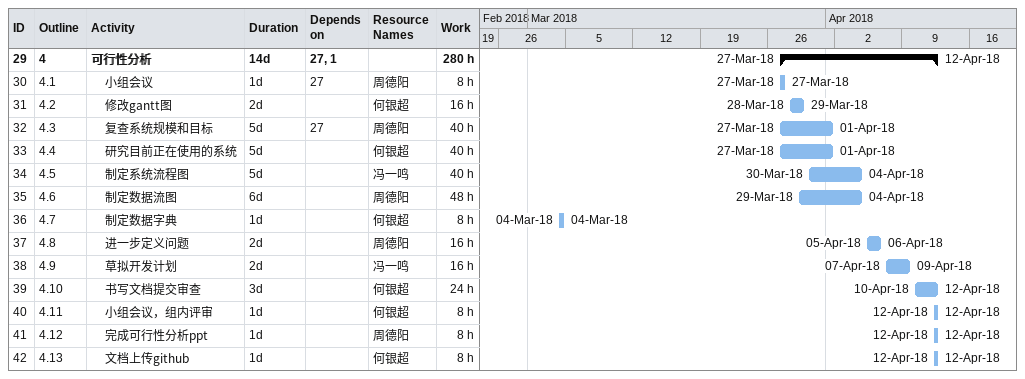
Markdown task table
| ID | WBS | Task | Duration | Start | Finish | Predecessors | Resources | Work (h) |
|---|---|---|---|---|---|---|---|---|
| 29 | 4 | **可行性分析** | 14d | 2018-03-27 | 2018-04-12 | 27, 1 |  | 280 |
| 30 | 4.1 | 小组会议 | 1d | 2018-03-27 | 2018-03-27 | 27 | 周德阳 | 8 |
| 31 | 4.2 | 修改gantt图 | 2d | 2018-03-28 | 2018-03-29 |  | 何银超 | 16 |
| 32 | 4.3 | 复查系统规模和目标 | 5d | 2018-03-27 | 2018-04-01 | 27 | 周德阳 | 40 |
| 33 | 4.4 | 研究目前正在使用的系统 | 5d | 2018-03-27 | 2018-04-01 |  | 何银超 | 40 |
| 34 | 4.5 | 制定系统流程图 | 5d | 2018-03-30 | 2018-04-04 |  | 冯一鸣 | 40 |
| 35 | 4.6 | 制定数据流图 | 6d | 2018-03-29 | 2018-04-04 |  | 周德阳 | 48 |
| 36 | 4.7 | 制定数据字典 | 1d | 2018-03-04 | 2018-03-04 |  | 何银超 | 8 |
| 37 | 4.8 | 进一步定义问题 | 2d | 2018-04-05 | 2018-04-06 |  | 周德阳 | 16 |
| 38 | 4.9 | 草拟开发计划 | 2d | 2018-04-07 | 2018-04-09 |  | 冯一鸣 | 16 |
| 39 | 4.10 | 书写文档提交审查 | 3d | 2018-04-10 | 2018-04-12 |  | 何银超 | 24 |
| 40 | 4.11 | 小组会议，组内评审 | 1d | 2018-04-12 | 2018-04-12 |  | 何银超 | 8 |
| 41 | 4.12 | 完成可行性分析ppt | 1d | 2018-04-12 | 2018-04-12 |  | 周德阳 | 8 |
| 42 | 4.13 | 文档上传github | 1d | 2018-04-12 | 2018-04-12 |  | 何银超 | 8 |
